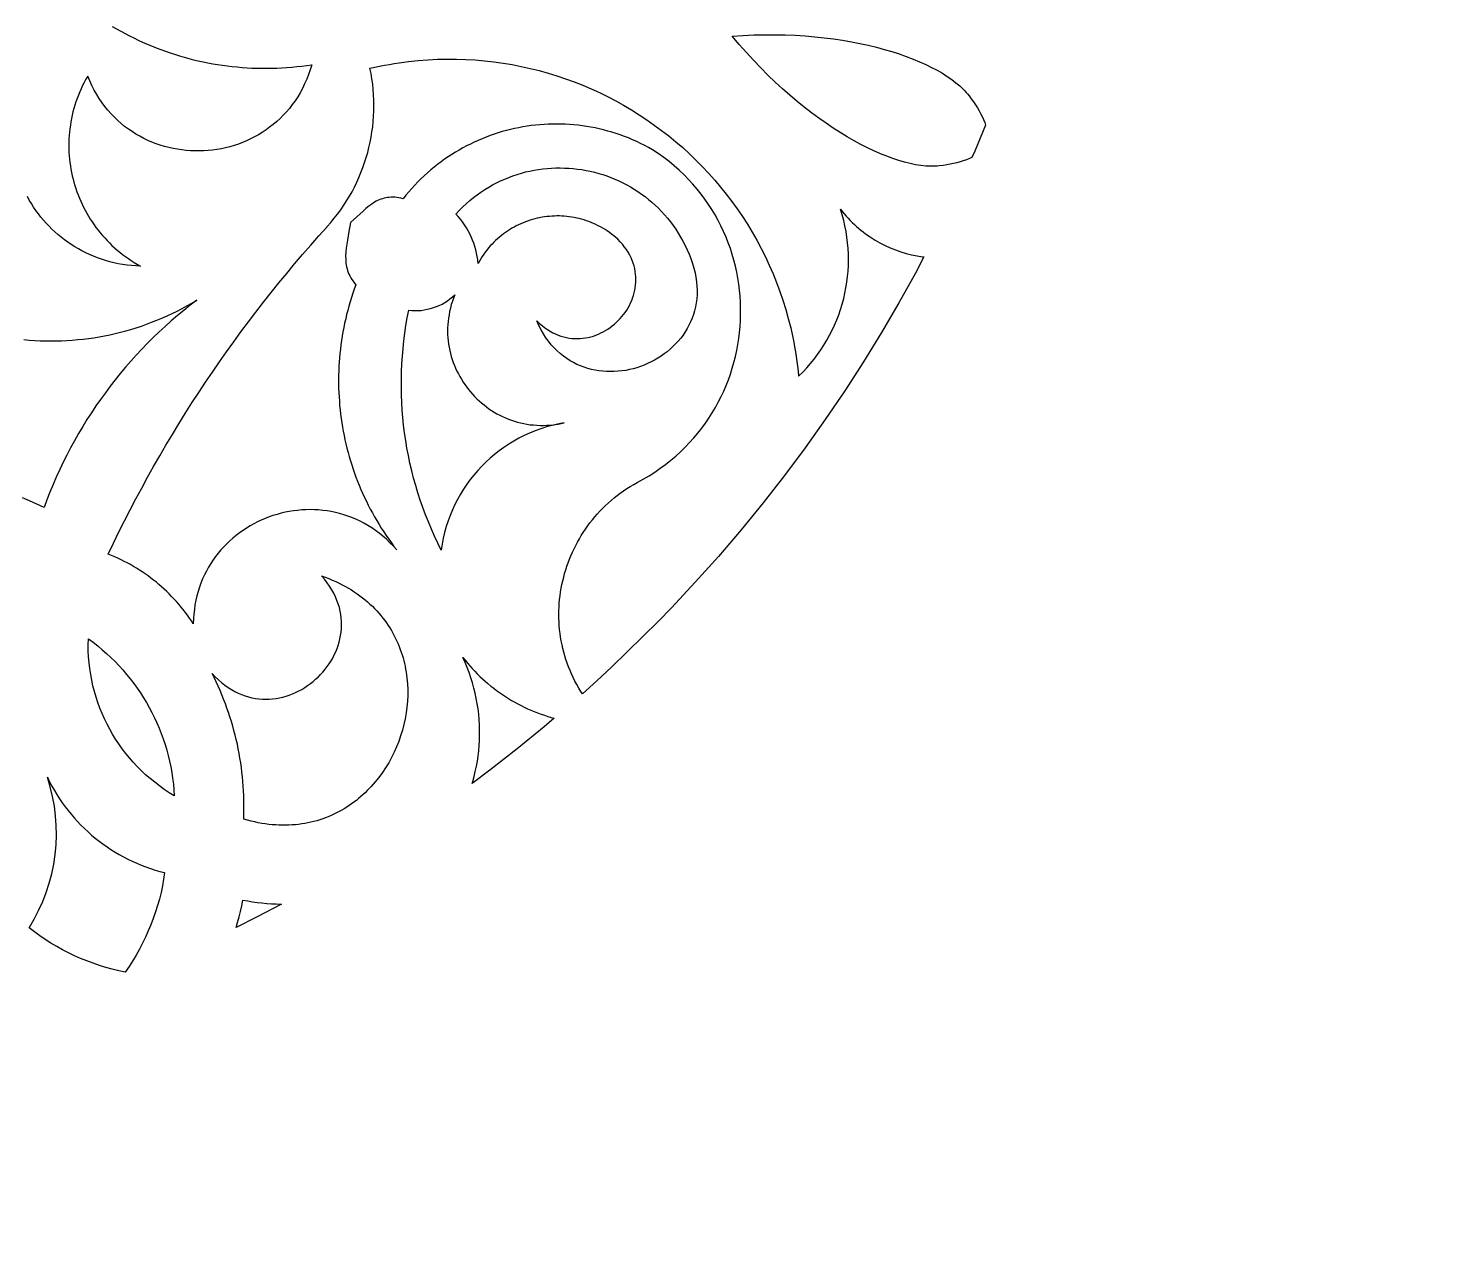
# Model space of a CAD drawing. Extents: x -1903 to -234, y -575 to 545.
# Drawn here: x -1296.4 to -1160.6, y -178.6 to -62.6 of the extents above; entities that cross this region are included whole.
import ezdxf

# ---------------------------------------------------------------- set-up
doc = ezdxf.new("R2010")
doc.units = 0
doc.layers.add('LAYER_1', color=18, linetype='CONTINUOUS')

msp = doc.modelspace()

# ---------------------------------------------------------------- linework, layer by layer
at = {"layer": 'LAYER_1'}
for points in [[(-1342.91, 545.22, 0.414214), (-1902.91, -14.78, 0.414214), (-1342.91, -574.78, 0.414214), (-782.91, -14.78, 0.414214)], [(-1294.38, -135.2), (-1294.16, -135.62), (-1293.92, -136.04), (-1293.68, -136.44), (-1293.42, -136.84), (-1293.16, -137.23), (-1292.88, -137.61), (-1292.6, -137.98), (-1292.3, -138.34), (-1291.99, -138.7), (-1291.68, -139.04), (-1291.36, -139.38), (-1291.02, -139.71), (-1290.68, -140.03), (-1290.33, -140.34), (-1289.98, -140.64), (-1289.61, -140.92), (-1289.24, -141.2), (-1288.85, -141.47), (-1288.47, -141.73), (-1288.07, -141.98), (-1287.67, -142.22), (-1287.26, -142.44), (-1286.84, -142.66), (-1286.42, -142.86), (-1285.99, -143.06), (-1285.55, -143.24), (-1285.11, -143.41), (-1284.67, -143.56), (-1284.22, -143.71), (-1283.76, -143.84), (-1283.3, -143.96), (-1283.4, -144.6), (-1283.51, -145.24), (-1283.65, -145.88), (-1283.81, -146.51), (-1283.99, -147.13), (-1284.18, -147.75), (-1284.4, -148.37), (-1284.63, -148.98), (-1284.88, -149.58), (-1285.14, -150.18), (-1285.43, -150.76), (-1285.73, -151.34), (-1286.04, -151.91), (-1286.38, -152.47), (-1286.73, -153.01), (-1287.09, -153.55, -0.118726), (-1296.36, -149.27, 0.224974), (-1294.59, -134.78)]]:
    msp.add_lwpolyline(points, format="xyb", close=True, dxfattribs=at)
for points in [[(-1288.34, -62.46), (-1287.94, -62.7), (-1287.52, -62.93), (-1287.11, -63.15), (-1286.69, -63.37), (-1286.27, -63.58), (-1285.84, -63.79), (-1285.42, -63.98), (-1284.98, -64.17), (-1284.55, -64.35), (-1284.11, -64.53), (-1283.67, -64.69), (-1283.23, -64.86), (-1282.78, -65.01), (-1282.34, -65.15), (-1281.88, -65.29), (-1281.43, -65.42), (-1280.98, -65.55), (-1280.52, -65.67), (-1280.06, -65.77), (-1279.6, -65.88), (-1279.14, -65.97), (-1278.67, -66.06), (-1278.2, -66.14), (-1277.74, -66.21), (-1277.27, -66.27), (-1276.79, -66.33), (-1276.32, -66.37), (-1275.85, -66.42), (-1275.37, -66.45), (-1274.9, -66.47), (-1274.42, -66.49), (-1273.94, -66.5), (-1273.46, -66.5), (-1272.98, -66.49), (-1272.5, -66.48), (-1272.02, -66.46), (-1271.54, -66.42), (-1271.06, -66.38), (-1270.58, -66.34), (-1270.1, -66.28), (-1269.62, -66.22), (-1269.13, -66.15), (-1269.28, -66.63), (-1269.44, -67.1), (-1269.62, -67.56), (-1269.82, -68), (-1270.03, -68.43), (-1270.25, -68.85), (-1270.49, -69.24), (-1270.74, -69.63), (-1271.01, -70), (-1271.29, -70.36), (-1271.58, -70.7), (-1271.88, -71.02), (-1272.19, -71.33), (-1272.51, -71.63), (-1272.84, -71.91), (-1273.19, -72.18), (-1273.54, -72.44), (-1273.9, -72.67), (-1274.26, -72.9), (-1274.64, -73.11), (-1275.02, -73.3), (-1275.41, -73.48), (-1275.8, -73.64), (-1276.2, -73.79), (-1276.61, -73.93), (-1277.02, -74.05), (-1277.43, -74.15), (-1277.84, -74.24), (-1278.26, -74.31), (-1278.68, -74.37), (-1279.1, -74.42), (-1279.53, -74.45), (-1279.95, -74.46), (-1280.38, -74.46), (-1280.8, -74.44), (-1281.23, -74.41), (-1281.65, -74.36), (-1282.07, -74.3), (-1282.49, -74.22), (-1282.9, -74.13), (-1283.32, -74.02), (-1283.73, -73.9), (-1284.13, -73.76), (-1284.53, -73.61), (-1284.92, -73.44), (-1285.31, -73.25), (-1285.69, -73.05), (-1286.07, -72.83), (-1286.43, -72.6), (-1286.79, -72.35), (-1287.15, -72.09), (-1287.49, -71.81), (-1287.82, -71.52), (-1288.14, -71.21), (-1288.46, -70.88), (-1288.76, -70.54), (-1289.05, -70.18), (-1289.32, -69.81), (-1289.59, -69.42), (-1289.84, -69.01), (-1290.08, -68.59), (-1290.3, -68.16), (-1290.51, -67.7), (-1290.71, -67.24), (-1290.88, -67.54), (-1291.05, -67.85), (-1291.2, -68.15), (-1291.35, -68.47), (-1291.48, -68.78), (-1291.61, -69.09), (-1291.73, -69.41), (-1291.84, -69.73), (-1291.95, -70.05), (-1292.04, -70.37), (-1292.13, -70.69), (-1292.2, -71.02), (-1292.27, -71.34), (-1292.33, -71.66), (-1292.38, -71.99), (-1292.43, -72.32), (-1292.46, -72.64), (-1292.49, -72.97), (-1292.51, -73.3), (-1292.52, -73.62), (-1292.52, -73.95), (-1292.52, -74.27), (-1292.51, -74.6), (-1292.49, -74.92), (-1292.46, -75.25), (-1292.42, -75.57), (-1292.38, -75.89), (-1292.32, -76.21), (-1292.26, -76.53), (-1292.2, -76.84), (-1292.12, -77.16), (-1292.04, -77.47), (-1291.95, -77.78), (-1291.85, -78.09), (-1291.74, -78.4), (-1291.63, -78.7), (-1291.51, -79), (-1291.38, -79.3), (-1291.25, -79.59), (-1291.1, -79.88), (-1290.95, -80.17), (-1290.8, -80.46), (-1290.63, -80.74), (-1290.46, -81.02), (-1290.28, -81.29), (-1290.1, -81.56), (-1289.91, -81.83), (-1289.71, -82.09), (-1289.5, -82.34), (-1289.29, -82.59), (-1289.07, -82.84), (-1288.84, -83.08), (-1288.61, -83.32), (-1288.37, -83.55), (-1288.12, -83.78), (-1287.87, -84), (-1287.61, -84.21), (-1287.35, -84.42), (-1287.07, -84.63), (-1286.79, -84.82), (-1286.51, -85.01), (-1286.22, -85.2), (-1285.92, -85.38), (-1285.61, -85.55), (-1286.06, -85.53), (-1286.49, -85.5), (-1286.92, -85.45), (-1287.35, -85.39), (-1287.77, -85.32), (-1288.18, -85.23), (-1288.59, -85.13), (-1288.99, -85.02), (-1289.39, -84.89), (-1289.78, -84.75), (-1290.16, -84.6), (-1290.53, -84.44), (-1290.9, -84.27), (-1291.26, -84.09), (-1291.61, -83.89), (-1291.96, -83.69), (-1292.3, -83.47), (-1292.63, -83.25), (-1292.95, -83.01), (-1293.26, -82.77), (-1293.57, -82.51), (-1293.87, -82.25), (-1294.15, -81.98), (-1294.43, -81.7), (-1294.7, -81.41), (-1294.96, -81.12), (-1295.22, -80.82), (-1295.46, -80.51), (-1295.69, -80.19), (-1295.92, -79.86), (-1296.13, -79.53), (-1296.33, -79.2), (-1296.52, -78.85)], [(-1296.85, -92.63), (-1296.33, -92.67), (-1295.81, -92.71), (-1295.3, -92.73), (-1294.78, -92.75), (-1294.26, -92.75), (-1293.74, -92.75), (-1293.22, -92.73), (-1292.71, -92.71), (-1292.19, -92.67), (-1291.67, -92.63), (-1291.15, -92.58), (-1290.64, -92.51), (-1290.12, -92.44), (-1289.61, -92.35), (-1289.09, -92.26), (-1288.58, -92.16), (-1288.07, -92.04), (-1287.56, -91.92), (-1287.05, -91.78), (-1286.55, -91.64), (-1286.04, -91.48), (-1285.54, -91.32), (-1285.04, -91.15), (-1284.55, -90.96), (-1284.05, -90.77), (-1283.56, -90.56), (-1283.07, -90.34), (-1282.59, -90.12), (-1282.1, -89.88), (-1281.62, -89.64), (-1281.15, -89.38), (-1280.68, -89.11), (-1280.21, -88.84), (-1280.83, -89.32), (-1281.45, -89.81), (-1282.06, -90.31), (-1282.66, -90.83), (-1283.24, -91.35), (-1283.82, -91.89), (-1284.39, -92.43), (-1284.94, -92.98), (-1285.49, -93.55), (-1286.03, -94.12), (-1286.55, -94.7), (-1287.07, -95.29), (-1287.57, -95.89), (-1288.06, -96.5), (-1288.54, -97.12), (-1289.01, -97.75), (-1289.47, -98.38), (-1289.92, -99.02), (-1290.35, -99.68), (-1290.78, -100.33), (-1291.19, -101), (-1291.59, -101.67), (-1291.98, -102.36), (-1292.35, -103.05), (-1292.71, -103.74), (-1293.07, -104.44), (-1293.4, -105.15), (-1293.73, -105.87), (-1294.04, -106.59), (-1294.34, -107.32), (-1294.63, -108.06), (-1294.9, -108.8), (-1295.6, -108.47), (-1296.3, -108.15), (-1297, -107.85)]]:
    msp.add_lwpolyline(points, dxfattribs=at)
for points in [[(-1223.56, -63.28), (-1222.59, -63.32), (-1221.64, -63.38), (-1220.71, -63.46), (-1219.8, -63.55), (-1218.9, -63.67), (-1218.03, -63.8), (-1217.18, -63.94), (-1216.35, -64.11), (-1215.55, -64.28), (-1214.76, -64.47), (-1214.01, -64.68), (-1213.28, -64.89), (-1212.57, -65.12), (-1211.89, -65.36), (-1211.24, -65.61), (-1210.62, -65.87), (-1210.02, -66.14), (-1209.46, -66.41), (-1208.92, -66.69), (-1208.42, -66.98), (-1207.95, -67.28), (-1207.51, -67.58), (-1207.11, -67.89), (-1206.74, -68.2), (-1206.57, -68.36), (-1206.41, -68.51), (-1206.25, -68.67), (-1206.11, -68.83), (-1205.97, -68.99), (-1205.85, -69.15), (-1205.63, -69.44), (-1205.42, -69.73), (-1205.23, -70.02), (-1205.05, -70.3), (-1204.88, -70.58), (-1204.73, -70.86), (-1204.59, -71.15), (-1204.46, -71.43), (-1204.34, -71.73), (-1204.25, -71.97), (-1205.3, -74.48), (-1205.58, -75.09), (-1205.81, -75.2), (-1206.1, -75.31), (-1206.4, -75.42), (-1206.7, -75.51), (-1207.01, -75.6), (-1207.33, -75.67), (-1207.66, -75.74), (-1207.99, -75.8), (-1208.34, -75.85), (-1208.71, -75.9), (-1208.91, -75.92), (-1209.12, -75.93), (-1209.33, -75.93), (-1209.55, -75.93), (-1209.78, -75.92), (-1210.01, -75.91), (-1210.49, -75.86), (-1210.99, -75.78), (-1211.51, -75.67), (-1212.05, -75.53), (-1212.61, -75.37), (-1213.18, -75.18), (-1213.77, -74.97), (-1214.38, -74.72), (-1215, -74.45), (-1215.63, -74.15), (-1216.27, -73.83), (-1216.92, -73.47), (-1217.59, -73.09), (-1218.26, -72.69), (-1218.94, -72.25), (-1219.62, -71.79), (-1220.31, -71.31), (-1221.01, -70.79), (-1221.71, -70.25), (-1222.41, -69.68), (-1223.11, -69.09), (-1223.81, -68.47), (-1224.51, -67.83), (-1225.21, -67.15), (-1225.91, -66.46), (-1226.6, -65.73), (-1227.29, -64.98), (-1227.97, -64.2), (-1228.65, -63.4), (-1227.6, -63.33), (-1226.57, -63.29), (-1225.55, -63.26), (-1224.55, -63.26)], [(-1255.21, -65.61), (-1254.3, -65.64), (-1253.4, -65.69), (-1252.5, -65.77), (-1251.6, -65.87), (-1250.72, -66), (-1249.83, -66.14), (-1248.96, -66.31), (-1248.09, -66.51), (-1247.23, -66.72), (-1246.38, -66.96), (-1245.53, -67.22), (-1244.69, -67.51), (-1243.87, -67.81), (-1243.05, -68.13), (-1242.24, -68.48), (-1241.44, -68.84), (-1240.65, -69.23), (-1239.87, -69.64), (-1239.11, -70.06), (-1238.35, -70.51), (-1237.61, -70.97), (-1236.88, -71.46), (-1236.16, -71.96), (-1235.46, -72.48), (-1234.76, -73.01), (-1234.09, -73.57), (-1233.42, -74.14), (-1232.78, -74.73), (-1232.14, -75.34), (-1231.53, -75.97), (-1230.92, -76.61), (-1230.34, -77.26), (-1229.77, -77.93), (-1229.22, -78.62), (-1228.68, -79.32), (-1228.17, -80.04), (-1227.67, -80.77), (-1227.19, -81.52), (-1226.73, -82.28), (-1226.29, -83.06), (-1225.87, -83.84), (-1225.46, -84.64), (-1225.08, -85.46), (-1224.72, -86.29), (-1224.38, -87.13), (-1224.07, -87.98), (-1223.77, -88.84), (-1223.5, -89.72), (-1223.25, -90.6), (-1223.02, -91.5), (-1222.82, -92.41), (-1222.73, -92.86), (-1222.64, -93.33), (-1222.56, -93.79), (-1222.49, -94.25), (-1222.42, -94.72), (-1222.36, -95.19), (-1222.31, -95.67), (-1222.26, -96.14), (-1221.86, -95.75), (-1221.48, -95.34), (-1221.11, -94.92), (-1220.76, -94.5), (-1220.43, -94.06), (-1220.12, -93.61), (-1219.82, -93.15), (-1219.54, -92.68), (-1219.28, -92.21), (-1219.03, -91.72), (-1218.8, -91.23), (-1218.59, -90.73), (-1218.4, -90.23), (-1218.22, -89.72), (-1218.06, -89.2), (-1217.92, -88.68), (-1217.8, -88.16), (-1217.7, -87.63), (-1217.61, -87.09), (-1217.54, -86.56), (-1217.5, -86.02), (-1217.47, -85.48), (-1217.46, -84.94), (-1217.47, -84.39), (-1217.49, -83.85), (-1217.54, -83.31), (-1217.61, -82.76), (-1217.69, -82.22), (-1217.8, -81.68), (-1217.92, -81.14), (-1218.07, -80.6), (-1218.24, -80.07), (-1218.06, -80.29), (-1217.87, -80.51), (-1217.69, -80.73), (-1217.49, -80.94), (-1217.3, -81.15), (-1217.1, -81.35), (-1216.89, -81.54), (-1216.69, -81.73), (-1216.48, -81.91), (-1216.26, -82.09), (-1216.04, -82.26), (-1215.82, -82.43), (-1215.37, -82.74), (-1214.9, -83.04), (-1214.43, -83.31), (-1213.94, -83.56), (-1213.44, -83.78), (-1212.94, -83.99), (-1212.43, -84.17), (-1211.91, -84.32), (-1211.38, -84.46), (-1210.85, -84.56), (-1210.32, -84.65), (-1210.19, -84.66), (-1211.01, -86.22), (-1212.62, -89.1), (-1214.28, -91.95), (-1216.02, -94.77), (-1217.82, -97.56), (-1219.69, -100.32), (-1221.62, -103.04), (-1223.62, -105.72), (-1225.67, -108.36), (-1227.79, -110.95), (-1229.97, -113.5), (-1232.21, -116), (-1234.5, -118.45), (-1235.75, -119.73), (-1240.27, -124.16), (-1241.7, -125.5), (-1243.08, -126.73), (-1243.22, -126.51), (-1243.42, -126.18), (-1243.61, -125.85), (-1243.79, -125.51), (-1243.96, -125.17), (-1244.12, -124.83), (-1244.27, -124.49), (-1244.41, -124.14), (-1244.54, -123.79), (-1244.66, -123.43), (-1244.77, -123.08), (-1244.87, -122.72), (-1244.96, -122.36), (-1245.04, -122.01), (-1245.11, -121.64), (-1245.17, -121.28), (-1245.23, -120.92), (-1245.27, -120.56), (-1245.3, -120.19), (-1245.32, -119.83), (-1245.34, -119.47), (-1245.34, -119.1), (-1245.34, -118.74), (-1245.32, -118.37), (-1245.3, -118.01), (-1245.27, -117.65), (-1245.22, -117.29), (-1245.17, -116.93), (-1245.11, -116.57), (-1245.05, -116.22), (-1244.97, -115.86), (-1244.88, -115.51), (-1244.79, -115.16), (-1244.68, -114.81), (-1244.57, -114.46), (-1244.45, -114.12), (-1244.32, -113.78), (-1244.18, -113.44), (-1244.04, -113.11), (-1243.88, -112.78), (-1243.72, -112.45), (-1243.55, -112.13), (-1243.37, -111.81), (-1243.18, -111.5), (-1242.99, -111.19), (-1242.78, -110.88), (-1242.57, -110.58), (-1242.35, -110.28), (-1242.12, -109.99), (-1241.89, -109.71), (-1241.65, -109.43), (-1241.4, -109.15), (-1241.14, -108.89), (-1240.87, -108.62), (-1240.6, -108.37), (-1240.32, -108.12), (-1240.03, -107.87), (-1239.73, -107.64), (-1239.43, -107.41), (-1239.12, -107.19), (-1238.8, -106.97), (-1238.47, -106.77), (-1238.14, -106.57), (-1237.8, -106.38), (-1237.22, -106.06), (-1236.65, -105.73), (-1236.11, -105.38), (-1235.58, -105.02), (-1235.06, -104.64), (-1234.57, -104.25), (-1234.09, -103.84), (-1233.63, -103.43), (-1233.19, -103), (-1232.76, -102.55), (-1232.35, -102.1), (-1231.96, -101.64), (-1231.59, -101.16), (-1231.23, -100.68), (-1230.89, -100.18), (-1230.57, -99.68), (-1230.27, -99.17), (-1229.99, -98.64), (-1229.72, -98.12), (-1229.47, -97.58), (-1229.24, -97.04), (-1229.02, -96.49), (-1228.82, -95.94), (-1228.65, -95.38), (-1228.48, -94.82), (-1228.34, -94.25), (-1228.22, -93.68), (-1228.11, -93.1), (-1228.02, -92.53), (-1227.95, -91.95), (-1227.89, -91.37), (-1227.86, -90.78), (-1227.84, -90.2), (-1227.84, -89.62), (-1227.86, -89.03), (-1227.89, -88.45), (-1227.95, -87.87), (-1228.02, -87.29), (-1228.11, -86.71), (-1228.22, -86.13), (-1228.34, -85.56), (-1228.49, -84.99), (-1228.65, -84.43), (-1228.83, -83.86), (-1229.03, -83.31), (-1229.25, -82.76), (-1229.49, -82.21), (-1229.74, -81.68), (-1230.01, -81.15), (-1230.3, -80.62), (-1230.61, -80.11), (-1230.94, -79.6), (-1231.29, -79.1), (-1231.65, -78.61), (-1232.03, -78.13), (-1232.44, -77.66), (-1232.86, -77.2), (-1233.29, -76.76), (-1233.75, -76.32), (-1234.23, -75.9), (-1234.72, -75.49), (-1235.24, -75.09), (-1235.77, -74.71), (-1236.32, -74.34), (-1236.7, -74.13), (-1237.08, -73.92), (-1237.47, -73.73), (-1237.85, -73.55), (-1238.24, -73.38), (-1238.64, -73.21), (-1239.03, -73.06), (-1239.43, -72.91), (-1239.83, -72.78), (-1240.23, -72.65), (-1240.64, -72.54), (-1241.04, -72.43), (-1241.45, -72.33), (-1241.85, -72.24), (-1242.26, -72.17), (-1242.67, -72.1), (-1243.08, -72.04), (-1243.49, -71.98), (-1243.9, -71.94), (-1244.31, -71.91), (-1244.72, -71.89), (-1245.13, -71.87), (-1245.54, -71.87), (-1245.96, -71.87), (-1246.37, -71.88), (-1246.77, -71.9), (-1247.18, -71.93), (-1247.59, -71.97), (-1248, -72.02), (-1248.4, -72.08), (-1248.81, -72.14), (-1249.21, -72.22), (-1249.61, -72.3), (-1250.01, -72.39), (-1250.4, -72.49), (-1250.8, -72.6), (-1251.19, -72.72), (-1251.58, -72.85), (-1251.97, -72.98), (-1252.35, -73.13), (-1252.73, -73.28), (-1253.11, -73.44), (-1253.49, -73.61), (-1253.86, -73.79), (-1254.23, -73.97), (-1254.59, -74.17), (-1254.95, -74.37), (-1255.31, -74.58), (-1255.66, -74.8), (-1256.01, -75.03), (-1256.35, -75.26), (-1256.69, -75.51), (-1257.02, -75.76), (-1257.35, -76.02), (-1257.68, -76.29), (-1258, -76.56), (-1258.31, -76.85), (-1258.62, -77.14), (-1258.92, -77.44), (-1259.21, -77.75), (-1259.5, -78.06), (-1259.79, -78.39), (-1260.07, -78.72), (-1260.34, -79.06), (-1260.55, -79.01), (-1260.75, -78.97), (-1260.95, -78.94), (-1261.14, -78.92), (-1261.32, -78.91), (-1261.5, -78.92), (-1261.68, -78.93), (-1261.85, -78.95), (-1262.01, -78.98), (-1262.17, -79.01), (-1262.33, -79.06), (-1262.49, -79.11), (-1262.64, -79.17), (-1262.79, -79.24), (-1262.93, -79.31), (-1263.08, -79.4), (-1263.36, -79.58), (-1263.64, -79.78), (-1263.92, -80.01), (-1264.2, -80.25), (-1264.78, -80.79), (-1265.39, -81.36), (-1265.55, -82.23), (-1265.7, -83.05), (-1265.77, -83.44), (-1265.82, -83.82), (-1265.86, -84.19), (-1265.88, -84.56), (-1265.87, -84.92), (-1265.86, -85.1), (-1265.84, -85.28), (-1265.82, -85.45), (-1265.78, -85.63), (-1265.74, -85.8), (-1265.69, -85.98), (-1265.62, -86.15), (-1265.55, -86.32), (-1265.47, -86.5), (-1265.38, -86.67), (-1265.27, -86.84), (-1265.16, -87.01), (-1265.03, -87.19), (-1264.89, -87.36), (-1265.04, -87.77), (-1265.18, -88.17), (-1265.31, -88.58), (-1265.44, -88.99), (-1265.56, -89.4), (-1265.67, -89.81), (-1265.78, -90.22), (-1265.87, -90.63), (-1265.97, -91.05), (-1266.05, -91.46), (-1266.13, -91.88), (-1266.2, -92.29), (-1266.27, -92.71), (-1266.33, -93.13), (-1266.38, -93.55), (-1266.43, -93.96), (-1266.46, -94.38), (-1266.5, -94.8), (-1266.52, -95.22), (-1266.54, -95.64), (-1266.55, -96.06), (-1266.56, -96.47), (-1266.56, -96.89), (-1266.55, -97.31), (-1266.53, -97.73), (-1266.51, -98.15), (-1266.48, -98.56), (-1266.45, -98.98), (-1266.41, -99.39), (-1266.36, -99.81), (-1266.31, -100.22), (-1266.25, -100.63), (-1266.18, -101.05), (-1266.11, -101.46), (-1266.03, -101.87), (-1265.94, -102.27), (-1265.85, -102.68), (-1265.75, -103.09), (-1265.64, -103.49), (-1265.53, -103.89), (-1265.41, -104.29), (-1265.29, -104.69), (-1265.16, -105.09), (-1265.02, -105.49), (-1264.88, -105.88), (-1264.73, -106.27), (-1264.57, -106.66), (-1264.41, -107.05), (-1264.24, -107.43), (-1264.06, -107.82), (-1263.88, -108.2), (-1263.69, -108.57), (-1263.5, -108.95), (-1263.3, -109.32), (-1263.09, -109.69), (-1262.88, -110.06), (-1262.66, -110.42), (-1262.44, -110.78), (-1262.2, -111.14), (-1261.97, -111.5), (-1261.72, -111.85), (-1261.47, -112.2), (-1261.22, -112.54), (-1260.95, -112.88), (-1261.28, -112.52), (-1261.61, -112.19), (-1261.94, -111.86), (-1262.29, -111.56), (-1262.64, -111.28), (-1263, -111.01), (-1263.36, -110.76), (-1263.73, -110.53), (-1264.11, -110.31), (-1264.49, -110.11), (-1264.88, -109.93), (-1265.27, -109.77), (-1265.66, -109.62), (-1266.06, -109.49), (-1266.45, -109.37), (-1266.86, -109.27), (-1267.26, -109.19), (-1267.66, -109.12), (-1268.07, -109.07), (-1268.48, -109.03), (-1268.88, -109.01), (-1269.29, -109), (-1269.69, -109.01), (-1270.1, -109.03), (-1270.5, -109.07), (-1270.9, -109.12), (-1271.3, -109.18), (-1271.7, -109.26), (-1272.09, -109.35), (-1272.48, -109.46), (-1272.87, -109.58), (-1273.25, -109.71), (-1273.62, -109.86), (-1274, -110.02), (-1274.36, -110.19), (-1274.72, -110.38), (-1275.07, -110.57), (-1275.42, -110.78), (-1275.75, -111), (-1276.08, -111.24), (-1276.41, -111.48), (-1276.72, -111.74), (-1277.02, -112.01), (-1277.32, -112.29), (-1277.6, -112.58), (-1277.88, -112.88), (-1278.14, -113.2), (-1278.39, -113.52), (-1278.63, -113.85), (-1278.86, -114.2), (-1279.07, -114.55), (-1279.28, -114.92), (-1279.47, -115.29), (-1279.64, -115.67), (-1279.8, -116.07), (-1279.95, -116.47), (-1280.08, -116.88), (-1280.19, -117.3), (-1280.29, -117.73), (-1280.38, -118.17), (-1280.44, -118.61), (-1280.49, -119.07), (-1280.53, -119.53), (-1280.54, -120), (-1280.72, -119.72), (-1280.92, -119.44), (-1281.11, -119.16), (-1281.31, -118.89), (-1281.52, -118.63), (-1281.73, -118.36), (-1281.95, -118.11), (-1282.17, -117.85), (-1282.39, -117.61), (-1282.63, -117.36), (-1282.86, -117.12), (-1283.1, -116.89), (-1283.35, -116.66), (-1283.59, -116.43), (-1283.85, -116.21), (-1284.1, -116), (-1284.37, -115.79), (-1284.63, -115.59), (-1284.9, -115.39), (-1285.18, -115.19), (-1285.45, -115), (-1285.73, -114.82), (-1286.02, -114.64), (-1286.31, -114.47), (-1286.6, -114.3), (-1286.9, -114.14), (-1287.2, -113.99), (-1287.5, -113.84), (-1287.8, -113.69), (-1288.11, -113.56), (-1288.43, -113.43), (-1288.74, -113.3), (-1288.23, -112.22), (-1287.7, -111.15), (-1287.17, -110.09), (-1286.63, -109.03), (-1286.07, -107.97), (-1285.51, -106.92), (-1284.94, -105.88), (-1284.36, -104.84), (-1283.77, -103.81), (-1283.17, -102.78), (-1282.56, -101.76), (-1281.94, -100.75), (-1281.31, -99.74), (-1280.67, -98.73), (-1280.02, -97.73), (-1279.37, -96.74), (-1278.7, -95.76), (-1278.03, -94.78), (-1277.34, -93.8), (-1276.65, -92.84), (-1275.95, -91.88), (-1275.24, -90.92), (-1274.52, -89.97), (-1273.79, -89.03), (-1273.05, -88.1), (-1272.31, -87.17), (-1271.55, -86.25), (-1270.79, -85.33), (-1270.02, -84.43), (-1269.24, -83.53), (-1268.45, -82.63), (-1267.65, -81.75), (-1267.65, -81.73), (-1267.3, -81.34), (-1266.97, -80.94), (-1266.65, -80.53), (-1266.35, -80.12), (-1266.06, -79.69), (-1265.78, -79.26), (-1265.51, -78.82), (-1265.26, -78.38), (-1265.02, -77.93), (-1264.8, -77.47), (-1264.59, -77), (-1264.4, -76.54), (-1264.21, -76.06), (-1264.05, -75.58), (-1263.89, -75.1), (-1263.75, -74.61), (-1263.63, -74.12), (-1263.52, -73.62), (-1263.42, -73.13), (-1263.34, -72.62), (-1263.27, -72.12), (-1263.22, -71.61), (-1263.18, -71.11), (-1263.16, -70.6), (-1263.15, -70.09), (-1263.16, -69.57), (-1263.18, -69.06), (-1263.22, -68.55), (-1263.27, -68.03), (-1263.34, -67.52), (-1263.43, -67.01), (-1263.53, -66.5), (-1263.06, -66.39), (-1262.6, -66.3), (-1262.13, -66.2), (-1261.66, -66.12), (-1261.2, -66.04), (-1260.73, -65.97), (-1259.81, -65.84), (-1258.88, -65.75), (-1257.96, -65.67), (-1257.04, -65.63), (-1256.12, -65.61)], [(-1244.8, -76.1), (-1244.38, -76.12), (-1243.97, -76.15), (-1243.55, -76.2), (-1243.14, -76.26), (-1242.73, -76.33), (-1242.32, -76.41), (-1241.92, -76.51), (-1241.51, -76.62), (-1241.12, -76.74), (-1240.72, -76.87), (-1240.33, -77.02), (-1239.94, -77.17), (-1239.56, -77.34), (-1239.18, -77.52), (-1238.81, -77.72), (-1238.44, -77.92), (-1238.08, -78.14), (-1237.73, -78.37), (-1237.38, -78.61), (-1237.04, -78.86), (-1236.71, -79.12), (-1236.38, -79.39), (-1236.07, -79.68), (-1235.76, -79.98), (-1235.45, -80.28), (-1235.16, -80.6), (-1234.88, -80.93), (-1234.61, -81.28), (-1234.34, -81.63), (-1234.09, -81.99), (-1233.85, -82.37), (-1233.62, -82.75), (-1233.4, -83.15), (-1233.19, -83.55), (-1232.99, -83.97), (-1232.8, -84.4), (-1232.63, -84.83), (-1232.47, -85.29), (-1232.34, -85.74), (-1232.23, -86.18), (-1232.14, -86.62), (-1232.08, -87.05), (-1232.05, -87.47), (-1232.03, -87.89), (-1232.04, -88.3), (-1232.07, -88.7), (-1232.12, -89.09), (-1232.19, -89.47), (-1232.28, -89.84), (-1232.39, -90.21), (-1232.51, -90.56), (-1232.66, -90.91), (-1232.82, -91.25), (-1232.99, -91.57), (-1233.19, -91.89), (-1233.39, -92.19), (-1233.61, -92.49), (-1233.85, -92.77), (-1234.1, -93.04), (-1234.36, -93.3), (-1234.63, -93.55), (-1234.91, -93.79), (-1235.2, -94.01), (-1235.5, -94.22), (-1235.82, -94.42), (-1236.14, -94.61), (-1236.46, -94.78), (-1236.8, -94.94), (-1237.14, -95.08), (-1237.48, -95.21), (-1237.83, -95.33), (-1238.19, -95.43), (-1238.55, -95.52), (-1238.91, -95.59), (-1239.28, -95.64), (-1239.64, -95.68), (-1240.01, -95.71), (-1240.38, -95.71), (-1240.75, -95.71), (-1241.11, -95.68), (-1241.48, -95.64), (-1241.84, -95.58), (-1242.2, -95.5), (-1242.56, -95.41), (-1242.91, -95.29), (-1243.26, -95.16), (-1243.6, -95.01), (-1243.94, -94.84), (-1244.27, -94.66), (-1244.59, -94.45), (-1244.91, -94.22), (-1245.21, -93.98), (-1245.51, -93.71), (-1245.79, -93.42), (-1246.07, -93.12), (-1246.33, -92.79), (-1246.59, -92.44), (-1246.82, -92.07), (-1247.05, -91.68), (-1247.26, -91.26), (-1247.46, -90.83), (-1247.21, -91.06), (-1246.96, -91.28), (-1246.71, -91.47), (-1246.45, -91.65), (-1246.19, -91.81), (-1245.93, -91.96), (-1245.67, -92.08), (-1245.4, -92.19), (-1245.14, -92.29), (-1244.87, -92.37), (-1244.61, -92.43), (-1244.34, -92.48), (-1244.08, -92.51), (-1243.81, -92.53), (-1243.55, -92.53), (-1243.29, -92.52), (-1243.03, -92.5), (-1242.77, -92.46), (-1242.52, -92.41), (-1242.27, -92.35), (-1242.02, -92.28), (-1241.78, -92.19), (-1241.54, -92.1), (-1241.3, -91.99), (-1241.07, -91.87), (-1240.85, -91.75), (-1240.63, -91.61), (-1240.41, -91.46), (-1240.21, -91.31), (-1240, -91.14), (-1239.81, -90.97), (-1239.62, -90.79), (-1239.45, -90.6), (-1239.27, -90.41), (-1239.11, -90.2), (-1238.96, -90), (-1238.81, -89.78), (-1238.68, -89.56), (-1238.55, -89.33), (-1238.44, -89.1), (-1238.33, -88.87), (-1238.24, -88.63), (-1238.16, -88.38), (-1238.09, -88.13), (-1238.03, -87.88), (-1237.98, -87.63), (-1237.95, -87.37), (-1237.93, -87.11), (-1237.92, -86.85), (-1237.93, -86.59), (-1237.95, -86.32), (-1237.98, -86.06), (-1238.03, -85.79), (-1238.1, -85.53), (-1238.18, -85.27), (-1238.27, -85), (-1238.39, -84.74), (-1238.52, -84.48), (-1238.66, -84.22), (-1238.83, -83.96), (-1239.01, -83.71), (-1239.21, -83.45), (-1239.43, -83.2), (-1239.66, -82.96), (-1239.86, -82.79), (-1240.06, -82.62), (-1240.27, -82.46), (-1240.47, -82.31), (-1240.68, -82.16), (-1240.9, -82.03), (-1241.11, -81.9), (-1241.33, -81.77), (-1241.55, -81.66), (-1241.78, -81.55), (-1242, -81.44), (-1242.23, -81.35), (-1242.46, -81.26), (-1242.69, -81.18), (-1242.92, -81.1), (-1243.15, -81.03), (-1243.39, -80.97), (-1243.62, -80.92), (-1243.86, -80.87), (-1244.1, -80.83), (-1244.34, -80.79), (-1244.58, -80.77), (-1244.82, -80.74), (-1245.06, -80.73), (-1245.29, -80.72), (-1245.53, -80.72), (-1245.77, -80.73), (-1246.01, -80.74), (-1246.25, -80.76), (-1246.49, -80.78), (-1246.72, -80.81), (-1246.96, -80.85), (-1247.2, -80.89), (-1247.43, -80.94), (-1247.66, -81), (-1247.89, -81.06), (-1248.12, -81.13), (-1248.35, -81.21), (-1248.57, -81.29), (-1248.79, -81.38), (-1249.01, -81.47), (-1249.23, -81.57), (-1249.45, -81.68), (-1249.66, -81.79), (-1249.87, -81.91), (-1250.08, -82.04), (-1250.28, -82.17), (-1250.48, -82.3), (-1250.68, -82.45), (-1250.87, -82.6), (-1251.06, -82.75), (-1251.25, -82.91), (-1251.43, -83.08), (-1251.61, -83.25), (-1251.78, -83.43), (-1251.95, -83.61), (-1252.11, -83.8), (-1252.27, -84), (-1252.43, -84.2), (-1252.58, -84.41), (-1252.72, -84.62), (-1252.86, -84.84), (-1252.99, -85.06), (-1253.12, -85.29), (-1253.16, -84.96), (-1253.21, -84.63), (-1253.27, -84.3), (-1253.35, -83.98), (-1253.44, -83.66), (-1253.54, -83.35), (-1253.66, -83.04), (-1253.79, -82.73), (-1253.93, -82.43), (-1254.08, -82.14), (-1254.25, -81.85), (-1254.42, -81.57), (-1254.61, -81.3), (-1254.81, -81.03), (-1255.03, -80.78), (-1255.25, -80.53), (-1254.93, -80.18), (-1254.6, -79.85), (-1254.26, -79.54), (-1253.92, -79.24), (-1253.57, -78.95), (-1253.21, -78.68), (-1252.85, -78.42), (-1252.48, -78.18), (-1252.1, -77.94), (-1251.72, -77.73), (-1251.34, -77.52), (-1250.95, -77.33), (-1250.56, -77.16), (-1250.16, -77), (-1249.76, -76.85), (-1249.36, -76.71), (-1248.95, -76.59), (-1248.54, -76.48), (-1248.13, -76.39), (-1247.72, -76.3), (-1247.3, -76.24), (-1246.89, -76.18), (-1246.47, -76.14), (-1246.05, -76.11), (-1245.63, -76.09), (-1245.22, -76.09)], [(-1255.49, -88.62), (-1255.6, -88.94), (-1255.7, -89.26), (-1255.79, -89.59), (-1255.86, -89.91), (-1255.92, -90.23), (-1255.97, -90.55), (-1256.01, -90.87), (-1256.04, -91.18), (-1256.05, -91.5), (-1256.05, -91.81), (-1256.05, -92.13), (-1256.03, -92.44), (-1256, -92.75), (-1255.96, -93.05), (-1255.91, -93.36), (-1255.85, -93.66), (-1255.78, -93.95), (-1255.7, -94.25), (-1255.61, -94.54), (-1255.51, -94.82), (-1255.4, -95.11), (-1255.29, -95.38), (-1255.16, -95.66), (-1255.02, -95.93), (-1254.88, -96.19), (-1254.73, -96.45), (-1254.57, -96.71), (-1254.4, -96.96), (-1254.22, -97.2), (-1254.04, -97.44), (-1253.85, -97.67), (-1253.65, -97.89), (-1253.45, -98.11), (-1253.23, -98.32), (-1253.01, -98.53), (-1252.79, -98.73), (-1252.55, -98.92), (-1252.32, -99.1), (-1252.07, -99.28), (-1251.82, -99.45), (-1251.56, -99.61), (-1251.3, -99.76), (-1251.03, -99.9), (-1250.76, -100.03), (-1250.48, -100.16), (-1250.2, -100.28), (-1249.91, -100.38), (-1249.62, -100.48), (-1249.33, -100.57), (-1249.03, -100.64), (-1248.72, -100.71), (-1248.42, -100.77), (-1248.1, -100.82), (-1247.79, -100.85), (-1247.47, -100.88), (-1247.15, -100.89), (-1246.83, -100.89), (-1246.5, -100.88), (-1246.17, -100.86), (-1245.84, -100.82), (-1245.51, -100.78), (-1245.48, -100.77), (-1245.98, -100.89), (-1246.54, -101.04), (-1247.09, -101.22), (-1247.63, -101.42), (-1248.16, -101.63), (-1248.68, -101.87), (-1249.19, -102.13), (-1249.68, -102.4), (-1250.17, -102.7), (-1250.64, -103.01), (-1251.09, -103.34), (-1251.54, -103.69), (-1251.96, -104.05), (-1252.38, -104.43), (-1252.77, -104.83), (-1253.16, -105.24), (-1253.52, -105.67), (-1253.87, -106.11), (-1254.2, -106.56), (-1254.52, -107.03), (-1254.81, -107.51), (-1255.09, -108.01), (-1255.35, -108.51), (-1255.59, -109.03), (-1255.81, -109.55), (-1256, -110.09), (-1256.18, -110.64), (-1256.34, -111.19), (-1256.47, -111.76), (-1256.58, -112.33), (-1256.67, -112.91), (-1257, -112.24), (-1257.32, -111.57), (-1257.62, -110.88), (-1257.91, -110.19), (-1258.18, -109.5), (-1258.44, -108.8), (-1258.69, -108.1), (-1258.91, -107.39), (-1259.13, -106.68), (-1259.33, -105.97), (-1259.51, -105.25), (-1259.68, -104.53), (-1259.83, -103.8), (-1259.97, -103.08), (-1260.09, -102.35), (-1260.19, -101.61), (-1260.29, -100.88), (-1260.36, -100.14), (-1260.42, -99.41), (-1260.47, -98.67), (-1260.5, -97.93), (-1260.51, -97.19), (-1260.51, -96.45), (-1260.49, -95.7), (-1260.46, -94.96), (-1260.41, -94.22), (-1260.35, -93.48), (-1260.27, -92.74), (-1260.18, -92), (-1260.07, -91.26), (-1259.94, -90.52), (-1259.8, -89.78), (-1259.5, -89.82), (-1259.2, -89.83), (-1258.9, -89.83), (-1258.6, -89.81), (-1258.3, -89.77), (-1258.01, -89.71), (-1257.71, -89.64), (-1257.42, -89.55), (-1257.14, -89.45), (-1256.86, -89.33), (-1256.59, -89.2), (-1256.33, -89.05), (-1256.07, -88.88), (-1255.83, -88.7), (-1255.59, -88.51), (-1255.37, -88.3)], [(-1245.17, -100.72), (-1245.48, -100.77), (-1245.41, -100.76), (-1244.83, -100.65)], [(-1267.84, -115.5), (-1267.49, -115.63), (-1267.16, -115.78), (-1266.83, -115.92), (-1266.51, -116.08), (-1266.2, -116.23), (-1265.9, -116.4), (-1265.6, -116.57), (-1265.32, -116.74), (-1265.04, -116.92), (-1264.77, -117.11), (-1264.5, -117.3), (-1264.25, -117.49), (-1264, -117.69), (-1263.76, -117.89), (-1263.53, -118.1), (-1263.3, -118.31), (-1263.09, -118.53), (-1262.88, -118.75), (-1262.68, -118.98), (-1262.48, -119.2), (-1262.29, -119.44), (-1262.11, -119.67), (-1261.94, -119.91), (-1261.78, -120.15), (-1261.62, -120.4), (-1261.47, -120.65), (-1261.33, -120.9), (-1261.19, -121.15), (-1261.06, -121.41), (-1260.94, -121.67), (-1260.82, -121.93), (-1260.72, -122.19), (-1260.62, -122.46), (-1260.52, -122.72), (-1260.43, -122.99), (-1260.35, -123.27), (-1260.28, -123.54), (-1260.21, -123.81), (-1260.15, -124.09), (-1260.1, -124.37), (-1260.05, -124.64), (-1260.01, -124.92), (-1259.97, -125.2), (-1259.92, -125.77), (-1259.9, -126.33), (-1259.9, -126.89), (-1259.93, -127.46), (-1259.98, -128.02), (-1260.05, -128.58), (-1260.15, -129.14), (-1260.27, -129.7), (-1260.41, -130.25), (-1260.58, -130.79), (-1260.76, -131.32), (-1260.97, -131.85), (-1261.21, -132.37), (-1261.46, -132.88), (-1261.73, -133.37), (-1262.02, -133.86), (-1262.34, -134.33), (-1262.67, -134.79), (-1263.02, -135.23), (-1263.4, -135.65), (-1263.79, -136.06), (-1263.99, -136.26), (-1264.2, -136.45), (-1264.41, -136.64), (-1264.62, -136.82), (-1264.84, -137), (-1265.07, -137.17), (-1265.3, -137.33), (-1265.53, -137.5), (-1265.77, -137.65), (-1266.01, -137.8), (-1266.25, -137.95), (-1266.5, -138.08), (-1266.76, -138.21), (-1267.01, -138.34), (-1267.28, -138.46), (-1267.54, -138.57), (-1267.81, -138.68), (-1268.08, -138.78), (-1268.36, -138.87), (-1268.64, -138.96), (-1268.93, -139.03), (-1269.22, -139.11), (-1269.51, -139.17), (-1269.8, -139.23), (-1270.1, -139.27), (-1270.4, -139.32), (-1270.71, -139.35), (-1271.02, -139.37), (-1271.33, -139.39), (-1271.65, -139.4), (-1271.97, -139.4), (-1272.29, -139.39), (-1272.61, -139.37), (-1272.94, -139.35), (-1273.27, -139.31), (-1273.61, -139.27), (-1273.95, -139.22), (-1274.29, -139.15), (-1274.63, -139.08), (-1274.98, -139), (-1275.33, -138.91), (-1275.68, -138.81), (-1275.67, -138.35), (-1275.66, -137.9), (-1275.66, -137.44), (-1275.66, -136.99), (-1275.68, -136.53), (-1275.7, -136.08), (-1275.73, -135.63), (-1275.76, -135.17), (-1275.81, -134.72), (-1275.86, -134.27), (-1275.91, -133.82), (-1275.98, -133.38), (-1276.05, -132.93), (-1276.13, -132.48), (-1276.21, -132.04), (-1276.3, -131.6), (-1276.4, -131.15), (-1276.51, -130.71), (-1276.63, -130.28), (-1276.75, -129.84), (-1276.87, -129.41), (-1277.01, -128.97), (-1277.15, -128.54), (-1277.3, -128.11), (-1277.45, -127.69), (-1277.62, -127.26), (-1277.79, -126.84), (-1277.96, -126.42), (-1278.14, -126.01), (-1278.33, -125.59), (-1278.53, -125.18), (-1278.73, -124.77), (-1278.44, -125.09), (-1278.13, -125.38), (-1277.83, -125.66), (-1277.51, -125.9), (-1277.2, -126.13), (-1276.87, -126.33), (-1276.55, -126.51), (-1276.22, -126.67), (-1275.89, -126.82), (-1275.56, -126.94), (-1275.23, -127.04), (-1274.89, -127.12), (-1274.56, -127.18), (-1274.23, -127.22), (-1273.89, -127.25), (-1273.56, -127.26), (-1273.23, -127.25), (-1272.9, -127.22), (-1272.57, -127.18), (-1272.25, -127.12), (-1271.92, -127.05), (-1271.61, -126.96), (-1271.3, -126.86), (-1270.99, -126.74), (-1270.69, -126.61), (-1270.39, -126.46), (-1270.1, -126.31), (-1269.81, -126.14), (-1269.54, -125.95), (-1269.27, -125.76), (-1269.01, -125.56), (-1268.76, -125.34), (-1268.52, -125.12), (-1268.28, -124.88), (-1268.06, -124.64), (-1267.85, -124.38), (-1267.65, -124.12), (-1267.46, -123.85), (-1267.28, -123.57), (-1267.12, -123.29), (-1266.97, -122.99), (-1266.83, -122.69), (-1266.7, -122.39), (-1266.59, -122.08), (-1266.5, -121.76), (-1266.42, -121.44), (-1266.36, -121.12), (-1266.31, -120.79), (-1266.28, -120.46), (-1266.27, -120.13), (-1266.27, -119.79), (-1266.3, -119.45), (-1266.34, -119.11), (-1266.4, -118.77), (-1266.48, -118.42), (-1266.59, -118.08), (-1266.71, -117.74), (-1266.85, -117.39), (-1267.02, -117.05), (-1267.21, -116.71), (-1267.42, -116.37), (-1267.65, -116.04), (-1267.91, -115.7), (-1268.19, -115.37)], [(-1290.18, -121.78), (-1289.74, -122.13), (-1289.31, -122.49), (-1288.89, -122.86), (-1288.48, -123.24), (-1288.08, -123.63), (-1287.69, -124.03), (-1287.32, -124.44), (-1286.96, -124.87), (-1286.61, -125.3), (-1286.27, -125.74), (-1285.95, -126.18), (-1285.63, -126.64), (-1285.34, -127.11), (-1285.05, -127.58), (-1284.78, -128.06), (-1284.52, -128.55), (-1284.28, -129.04), (-1284.04, -129.54), (-1283.83, -130.05), (-1283.62, -130.57), (-1283.44, -131.09), (-1283.26, -131.61), (-1283.1, -132.15), (-1282.96, -132.68), (-1282.83, -133.22), (-1282.71, -133.77), (-1282.61, -134.32), (-1282.53, -134.87), (-1282.46, -135.43), (-1282.4, -135.99), (-1282.37, -136.56), (-1282.86, -136.26), (-1283.34, -135.94), (-1283.81, -135.61), (-1284.26, -135.26), (-1284.7, -134.9), (-1285.13, -134.53), (-1285.54, -134.14), (-1285.94, -133.74), (-1286.33, -133.33), (-1286.7, -132.91), (-1287.05, -132.48), (-1287.39, -132.03), (-1287.72, -131.57), (-1288.02, -131.11), (-1288.32, -130.63), (-1288.59, -130.15), (-1288.85, -129.65), (-1289.1, -129.15), (-1289.32, -128.64), (-1289.53, -128.12), (-1289.73, -127.59), (-1289.9, -127.06), (-1290.06, -126.52), (-1290.2, -125.97), (-1290.32, -125.42), (-1290.42, -124.87), (-1290.51, -124.31), (-1290.57, -123.74), (-1290.62, -123.17), (-1290.65, -122.6), (-1290.65, -122.03), (-1290.64, -121.45)], [(-1254.38, -123.51), (-1254.15, -123.78), (-1253.92, -124.05), (-1253.68, -124.31), (-1253.44, -124.56), (-1253.2, -124.82), (-1252.95, -125.06), (-1252.69, -125.3), (-1252.43, -125.53), (-1252.17, -125.76), (-1251.9, -125.99), (-1251.62, -126.2), (-1251.35, -126.41), (-1251.06, -126.62), (-1250.78, -126.82), (-1250.49, -127.01), (-1250.19, -127.19), (-1249.89, -127.37), (-1249.59, -127.55), (-1249.29, -127.71), (-1248.98, -127.87), (-1248.67, -128.03), (-1248.35, -128.17), (-1248.03, -128.31), (-1247.71, -128.45), (-1247.39, -128.57), (-1247.06, -128.69), (-1246.73, -128.8), (-1246.4, -128.91), (-1246.07, -129.01), (-1245.78, -129.08), (-1246.75, -129.91), (-1249.35, -132.03), (-1251.99, -134.09), (-1253.7, -135.37), (-1253.64, -135.18), (-1253.51, -134.69), (-1253.39, -134.21), (-1253.28, -133.72), (-1253.19, -133.23), (-1253.12, -132.73), (-1253.06, -132.23), (-1253.01, -131.73), (-1252.98, -131.23), (-1252.97, -130.73), (-1252.97, -130.22), (-1252.98, -129.72), (-1253.02, -129.21), (-1253.06, -128.7), (-1253.12, -128.2), (-1253.2, -127.69), (-1253.29, -127.19), (-1253.4, -126.69), (-1253.52, -126.18), (-1253.66, -125.68), (-1253.82, -125.19), (-1253.99, -124.69), (-1254.18, -124.2), (-1254.38, -123.71), (-1254.6, -123.23)], [(-1275.3, -146.69), (-1274.84, -146.76), (-1274.39, -146.82), (-1273.93, -146.87), (-1273.47, -146.92), (-1273.01, -146.95), (-1272.55, -146.98), (-1272.09, -146.99), (-1272.06, -146.99), (-1274.39, -148.22), (-1276.42, -149.24), (-1276.28, -148.76), (-1276.14, -148.23), (-1276, -147.69), (-1275.87, -147.15), (-1275.76, -146.61)]]:
    msp.add_lwpolyline(points, close=True, dxfattribs=at)

doc.saveas('drawing.dxf')
